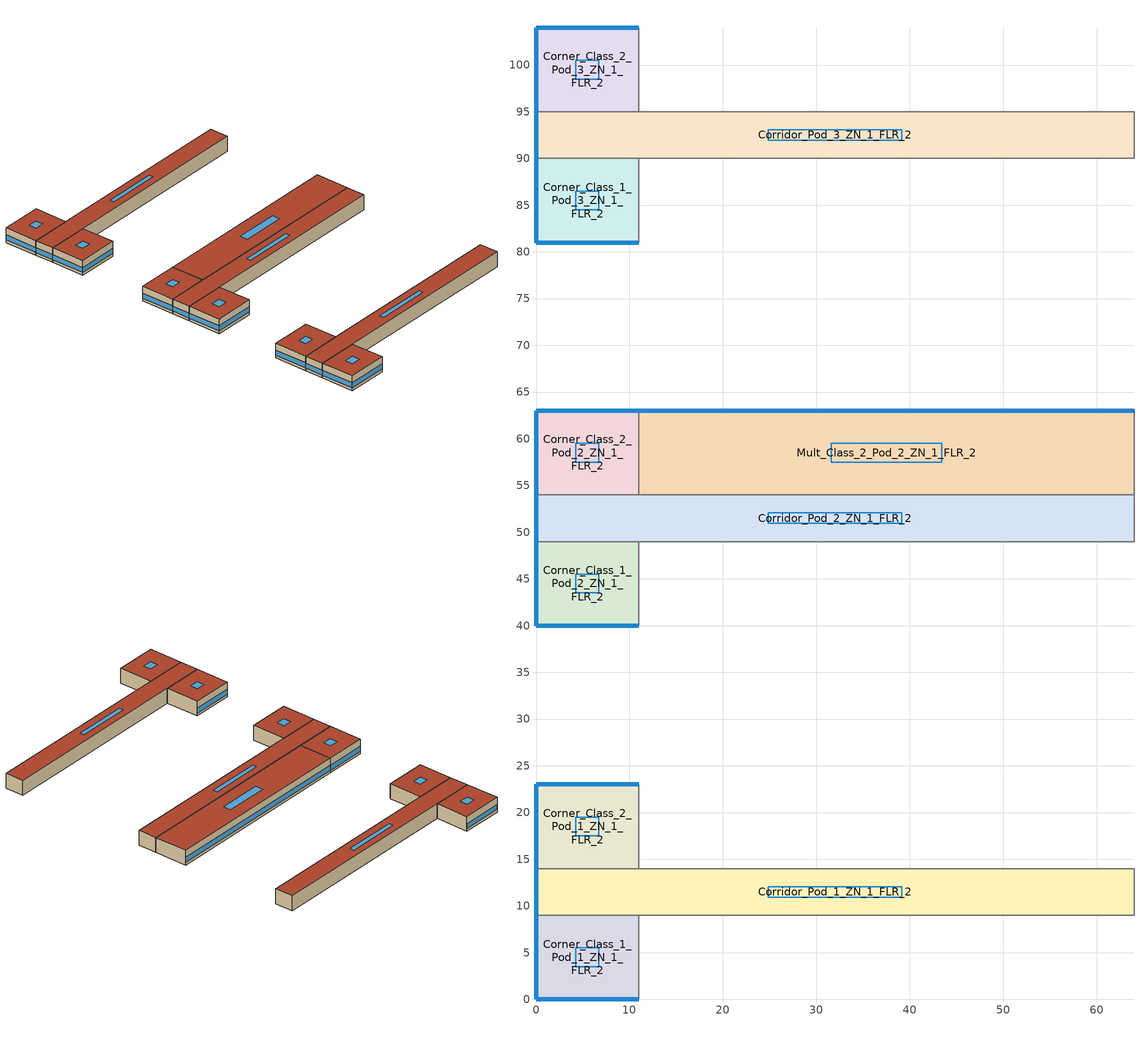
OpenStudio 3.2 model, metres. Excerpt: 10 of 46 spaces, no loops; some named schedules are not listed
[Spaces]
Corner_Class_2_Pod_3_ZN_1_FLR_2
 floor to Corner_Class_2_Pod_3_ZN_1_FLR_1: 11,104 11,95 0,95 0,104 z4
 wall outside: 11,104 0,104 0,95 z4:8
 wall to Corridor_Pod_3_ZN_1_FLR_2: 0,95 11,95 z4:8
 wall to Mult_Class_2_Pod_3_ZN_1_FLR_2: 11,95 11,104 z4:8
 window (BTAP-Ext-FixedWindow:U=0.220 SHGC=0.600): 10.97,104 0.03,104 / 0,103.97 0,95.03 z4.76:6.1
 roof outside: 11,95 11,104 0,104 0,95 z8
 skylight (BTAP-Ext-Skylights:U=0.220 SHGC=0.600): 6.73,98.49 6.73,100.51 4.27,100.51 4.27,98.49 z8
Corridor_Pod_1_ZN_1_FLR_2
 floor to Corridor_Pod_1_ZN_1_FLR_1: 64,14 64,9 0,9 0,14 z4
 wall outside: 0,14 0,9 z4:8
 wall to Corner_Class_1_Pod_1_ZN_1_FLR_2: 0,9 11,9 z4:8
 wall to Mult_Class_1_Pod_1_ZN_1_FLR_2: 11,9 64,9 z4:8
 wall to Corner_Class_2_Pod_1_ZN_1_FLR_2: 11,14 0,14 z4:8
 wall to Lobby_ZN_1_FLR_2: 64,9 64,14 z4:8
 wall to Mult_Class_2_Pod_1_ZN_1_FLR_2: 64,14 11,14 z4:8
 window (BTAP-Ext-FixedWindow:U=0.220 SHGC=0.600): 0,13.97 0,9.03 z4.76:6.11
 roof outside: 64,9 64,14 0,14 0,9 z8
 skylight (BTAP-Ext-Skylights:U=0.220 SHGC=0.600): 39.16,10.94 39.16,12.06 24.84,12.06 24.84,10.94 z8
Corner_Class_1_Pod_3_ZN_1_FLR_2
 floor to Corner_Class_1_Pod_3_ZN_1_FLR_1: 11,90 11,81 0,81 0,90 z4
 wall outside: 0,90 0,81 11,81 z4:8
 wall to Mult_Class_1_Pod_3_ZN_1_FLR_2: 11,81 11,90 z4:8
 wall to Corridor_Pod_3_ZN_1_FLR_2: 11,90 0,90 z4:8
 window (BTAP-Ext-FixedWindow:U=0.220 SHGC=0.600): 0.03,81 10.97,81 / 0,89.97 0,81.03 z4.76:6.1
 roof outside: 11,81 11,90 0,90 0,81 z8
 skylight (BTAP-Ext-Skylights:U=0.220 SHGC=0.600): 6.73,84.49 6.73,86.51 4.27,86.51 4.27,84.49 z8
Corner_Class_2_Pod_1_ZN_1_FLR_2
 floor to Corner_Class_2_Pod_1_ZN_1_FLR_1: 11,23 11,14 0,14 0,23 z4
 wall outside: 11,23 0,23 0,14 z4:8
 wall to Mult_Class_2_Pod_1_ZN_1_FLR_2: 11,14 11,23 z4:8
 window (BTAP-Ext-FixedWindow:U=0.220 SHGC=0.600): 10.97,23 0.03,23 / 0,22.97 0,14.03 z4.76:6.1
 roof outside: 11,14 11,23 0,23 0,14 z8
 skylight (BTAP-Ext-Skylights:U=0.220 SHGC=0.600): 6.73,17.49 6.73,19.51 4.27,19.51 4.27,17.49 z8
Mult_Class_2_Pod_2_ZN_1_FLR_2
 floor to Mult_Class_2_Pod_2_ZN_1_FLR_1: 64,63 64,54 11,54 11,63 z4
 wall outside: 64,63 11,63 z4:8
 wall to Corridor_Pod_2_ZN_1_FLR_2: 11,54 64,54 z4:8
 wall to Main_Corridor_ZN_1_FLR_2: 64,54 64,63 z4:8
 wall to Corner_Class_2_Pod_2_ZN_1_FLR_2: 11,63 11,54 z4:8
 window (BTAP-Ext-FixedWindow:U=0.220 SHGC=0.600): 63.97,63 11.03,63 z4.76:6.1
 roof outside: 64,54 64,63 11,63 11,54 z8
 skylight (BTAP-Ext-Skylights:U=0.220 SHGC=0.600): 43.43,57.49 43.43,59.51 31.57,59.51 31.57,57.49 z8
Corner_Class_1_Pod_1_ZN_1_FLR_2
 floor to Corner_Class_1_Pod_1_ZN_1_FLR_1: 11,9 11,0 0,0 0,9 z4
 wall outside: 0,9 0,0 11,0 z4:8
 wall to Mult_Class_1_Pod_1_ZN_1_FLR_2: 11,0 11,9 z4:8
 window (BTAP-Ext-FixedWindow:U=0.220 SHGC=0.600): 0.03,0 10.97,0 / 0,8.97 0,0.03 z4.76:6.1
 roof outside: 11,0 11,9 0,9 0,0 z8
 skylight (BTAP-Ext-Skylights:U=0.220 SHGC=0.600): 6.73,3.49 6.73,5.51 4.27,5.51 4.27,3.49 z8
Corridor_Pod_3_ZN_1_FLR_2
 floor to Corridor_Pod_3_ZN_1_FLR_1: 64,95 64,90 0,90 0,95 z4
 wall outside: 0,95 0,90 z4:8
 wall to Mult_Class_2_Pod_3_ZN_1_FLR_2: 64,95 11,95 z4:8
 wall to Bathrooms_ZN_1_FLR_2: 64,90 64,95 z4:8
 wall to Mult_Class_1_Pod_3_ZN_1_FLR_2: 11,90 64,90 z4:8
 window (BTAP-Ext-FixedWindow:U=0.220 SHGC=0.600): 0,94.97 0,90.03 z4.76:6.11
 roof outside: 64,90 64,95 0,95 0,90 z8
 skylight (BTAP-Ext-Skylights:U=0.220 SHGC=0.600): 39.16,91.94 39.16,93.06 24.84,93.06 24.84,91.94 z8
Corner_Class_1_Pod_2_ZN_1_FLR_2
 floor to Corner_Class_1_Pod_2_ZN_1_FLR_1: 11,49 11,40 0,40 0,49 z4
 wall outside: 0,49 0,40 11,40 z4:8
 wall to Corridor_Pod_2_ZN_1_FLR_2: 11,49 0,49 z4:8
 wall to Mult_Class_1_Pod_2_ZN_1_FLR_2: 11,40 11,49 z4:8
 window (BTAP-Ext-FixedWindow:U=0.220 SHGC=0.600): 0.03,40 10.97,40 / 0,48.97 0,40.03 z4.76:6.1
 roof outside: 11,40 11,49 0,49 0,40 z8
 skylight (BTAP-Ext-Skylights:U=0.220 SHGC=0.600): 6.73,43.49 6.73,45.51 4.27,45.51 4.27,43.49 z8
Corridor_Pod_2_ZN_1_FLR_2
 floor to Corridor_Pod_2_ZN_1_FLR_1: 64,54 64,49 0,49 0,54 z4
 wall outside: 0,54 0,49 z4:8
 wall to Mult_Class_1_Pod_2_ZN_1_FLR_2: 11,49 64,49 z4:8
 wall to Main_Corridor_ZN_1_FLR_2: 64,49 64,54 z4:8
 wall to Corner_Class_2_Pod_2_ZN_1_FLR_2: 11,54 0,54 z4:8
 window (BTAP-Ext-FixedWindow:U=0.220 SHGC=0.600): 0,53.97 0,49.03 z4.76:6.11
 roof outside: 64,49 64,54 0,54 0,49 z8
 skylight (BTAP-Ext-Skylights:U=0.220 SHGC=0.600): 39.16,50.94 39.16,52.06 24.84,52.06 24.84,50.94 z8
Corner_Class_2_Pod_2_ZN_1_FLR_2
 floor to Corner_Class_2_Pod_2_ZN_1_FLR_1: 11,63 11,54 0,54 0,63 z4
 wall outside: 11,63 0,63 0,54 z4:8
 window (BTAP-Ext-FixedWindow:U=0.220 SHGC=0.600): 10.97,63 0.03,63 / 0,62.97 0,54.03 z4.76:6.1
 roof outside: 11,54 11,63 0,63 0,54 z8
 skylight (BTAP-Ext-Skylights:U=0.220 SHGC=0.600): 6.73,57.49 6.73,59.51 4.27,59.51 4.27,57.49 z8
[Site]
Calgary Intl AP_AB_CAN: Latitude {deg}=51.114; Longitude {deg}=-114.02; Time Zone {hr}=-7; Elevation {m}=1084.1; Terrain=City
[Building]
SecondarySchool: North Axis {deg}=0; Default Construction Set=BTAP-Mass at hdd = 5000.0; Standards Number of Stories=2; Standards Number of Above Ground Stories=2; Standards Template=NECB2015; Standards Building Type=SecondarySchool
[ClimateZones]
Climate Zone Institution Name 1=ASHRAE; Climate Zone Document Name 1=ANSI/ASHRAE Standard 169; Climate Zone Document Year 1=2006; Climate Zone Institution Name 2=CEC; Climate Zone Document Name 2=California Climate Zone Descriptions; Climate Zone Document Year 2=1995
[Site:WaterMainsTemperature]
Calculation Method=Correlation; Annual Average Outdoor Air Temperature {C}=5; Maximum Difference In Monthly Average Outdoor Air Temperatures {deltaC}=23.3
[Site:GroundTemperature:BuildingSurface]
19.527, 19.502, 19.536, 19.598, 20.002, 21.64, 22.225, 22.375, 21.449, 20.121, 19.802, 19.633
[SizingPeriod:DesignDay] Barometric Pressure {Pa}=88961; Sky Clearness=0; Rain Indicator=0; Snow Indicator=0; Day of Month=21; Daylight Saving Time Indicator=0; Humidity Indicating Type=Wetbulb; Dry-Bulb Temperature Range Modifier Type=DefaultMultipliers
Name | Maximum Dry-Bulb Temperature {C} | Daily Dry-Bulb Temperature Range {deltaC} | Humidity Indicating Conditions at Maximum Dry-Bulb | Wind Speed {m/s} | Wind Direction {deg} | Month | Day Type | Solar Model Indicator | ASHRAE Taub | ASHRAE Taud
Calgary Intl AP Ann Clg .4% Condns DB=>MWB | 28.5 | 12.1 | 16.1 | 4.5 | 160 | 7 | SummerDesignDay | ASHRAETau | 0.339 | 2.421
Calgary Intl AP Ann Htg 99.6% Condns DB | -28.5 | 0 | -28.5 | 2.9 | 200 | 1 | WinterDesignDay | ASHRAEClearSky
[Material:NoMass] Roughness=Smooth; Thermal Absorptance=0.9; Solar Absorptance=0.7
Name | Thermal Resistance {m2-K/W} | Visible Absorptance
Typical Carpet Pad; Typical Carpet Pad 1 | 0.21648 | 0.8
Typical Insulation 1 | 5.91238 | 0.7
Typical Insulation 2 | 4.49096 | 0.7
Typical Insulation 3 | 6.17282 | 0.7
Typical Carpet Pad 2 | 1.25503 | 0.8
Typical Carpet Pad 3; Typical Carpet Pad 4 | 3.45515 | 0.8
Typical Insulation 4 | 0.454528 | 0.7
Typical Insulation 5 | 0.454545 | 0.7
[Material]
Name | Roughness | Thickness {m} | Conductivity {W/m-K} | Density {kg/m3} | Specific Heat {J/kg-K} | Thermal Absorptance | Solar Absorptance | Visible Absorptance
G05 25mm wood | MediumSmooth | 0.0254 | 0.15 | 608 | 1630 | 0.9 | 0.5 | 0.5
100mm Normalweight concrete floor 1 | MediumSmooth | 0.1016 | 2.31 | 2322 | 832
G01 13mm gypsum board 1 | Smooth | 0.0127 | 0.16 | 800 | 1090 | 0.9 | 0.7 | 0.5
4 in. Normalweight Concrete Floor 1 | MediumRough | 0.1016 | 2.31 | 2322 | 832 | 0.9 | 0.7 | 0.7
1IN Stucco 1 | Smooth | 0.0253 | 0.6918 | 1858 | 837 | 0.9 | 0.7 | 0.92
8IN CONCRETE HW RefBldg 1 | Rough | 0.2032 | 1.311 | 2240 | 836.8 | 0.9 | 0.7 | 0.7
1/2IN Gypsum 1 | Smooth | 0.0127 | 0.16 | 784.9 | 830 | 0.9 | 0.4 | 0.4
Metal Roof Surface 1; F08 Metal surface 1 | Smooth | 0.0008 | 45.28 | 7824 | 500 | 0.9 | 0.7 | 0.7
6 in. Normalweight Concrete Floor 1; 6 in. Normalweight Concrete Floor 2; 6 in. Normalweight Concrete Floor 3 | MediumRough | 0.1524 | 2.31 | 2322 | 832 | 0.9 | 0.7 | 0.7
[Construction]
BTAP-Int-Partition; BTAP-Int-Door: G05 25mm wood
BTAP-Int-Floor: 100mm Normalweight concrete floor 1, Typical Carpet Pad
BTAP-Int-Wall: G01 13mm gypsum board 1, G01 13mm gypsum board 1
BTAP-Int-Ceiling: Typical Carpet Pad, 100mm Normalweight concrete floor 1
BTAP-Int-Window: SimpleGlazing
BTAP-Ext-Floor-Mass:U-0.162: Typical Insulation 1, 4 in. Normalweight Concrete Floor 1, Typical Carpet Pad 1
BTAP-Ext-Wall-Mass:U-0.21: 1IN Stucco 1, 8IN CONCRETE HW RefBldg 1, Typical Insulation 2, 1/2IN Gypsum 1
BTAP-Ext-Roof-Metal:U-0.162: Metal Roof Surface 1, Typical Insulation 3
BTAP-Grnd-Floor-Mass:U-0.757: 6 in. Normalweight Concrete Floor 1, Typical Carpet Pad 2
BTAP-Grnd-Wall-Mass:U-0.284: 6 in. Normalweight Concrete Floor 2, Typical Carpet Pad 3
BTAP-Grnd-Roof-Mass:U-0.284: 6 in. Normalweight Concrete Floor 3, Typical Carpet Pad 4
BTAP-Ext-FixedWindow:U=0.220 SHGC=0.600; BTAP-Ext-GlassDoors:U=0.220 SHGC=0.600; BTAP-Ext-Skylights:U=0.220 SHGC=0.600; BTAP-Ext-DaylightDomes:U=0.220 SHGC=0.600; BTAP-Ext-DaylightDiffuser:U=0.220 SHGC=0.600: SimpleGlazing:U=0.220 SHGC=0.600
BTAP-Ext-Door:U-2.2: F08 Metal surface 1, Typical Insulation 4
BTAP-Ext-OverHeadDoor:U-2.2: Typical Insulation 5
[DefaultConstructionSet]
BTAP-Mass at hdd = 5000.0: Default Exterior Surface Constructions=BTAP-Mass at hdd = 5000.0; Default Interior Surface Constructions=Default Surface Constructions 2; Default Ground Contact Surface Constructions=BTAP-Mass at hdd = 5000.0 1; Default Exterior SubSurface Constructions=BTAP-Mass at hdd = 5000.0; Default Interior SubSurface Constructions=Default Sub Surface Constructions 2; Interior Partition Construction=BTAP-Int-Partition
[DefaultSurfaceConstructions]
Name | Floor Construction | Wall Construction | Roof Ceiling Construction
Default Surface Constructions 2 | BTAP-Int-Floor | BTAP-Int-Wall | BTAP-Int-Ceiling
BTAP-Mass at hdd = 5000.0 | BTAP-Ext-Floor-Mass:U-0.162 | BTAP-Ext-Wall-Mass:U-0.21 | BTAP-Ext-Roof-Metal:U-0.162
BTAP-Mass at hdd = 5000.0 1 | BTAP-Grnd-Floor-Mass:U-0.757 | BTAP-Grnd-Wall-Mass:U-0.284 | BTAP-Grnd-Roof-Mass:U-0.284
[DefaultSubSurfaceConstructions]
Name | Fixed Window Construction | Operable Window Construction | Door Construction | Glass Door Construction | Overhead Door Construction | Skylight Construction | Tubular Daylight Dome Construction | Tubular Daylight Diffuser Construction
Default Sub Surface Constructions 2 | BTAP-Int-Window | BTAP-Int-Window | BTAP-Int-Door
BTAP-Mass at hdd = 5000.0 | BTAP-Ext-FixedWindow:U=0.220 SHGC=0.600 | BTAP-Ext-FixedWindow:U=0.220 SHGC=0.600 | BTAP-Ext-Door:U-2.2 | BTAP-Ext-GlassDoors:U=0.220 SHGC=0.600 | BTAP-Ext-OverHeadDoor:U-2.2 | BTAP-Ext-Skylights:U=0.220 SHGC=0.600 | BTAP-Ext-DaylightDomes:U=0.220 SHGC=0.600 | BTAP-Ext-DaylightDiffuser:U=0.220 SHGC=0.600
[WindowMaterial:SimpleGlazingSystem] U-Factor {W/m2-K}=2.2; Solar Heat Gain Coefficient=0.6; Visible Transmittance=0.21
SimpleGlazing; SimpleGlazing:U=0.220 SHGC=0.600
[Space] Building Story=Building Story 2; Part of Total Floor Area=Yes
Name | Space Type | Thermal Zone
Corner_Class_2_Pod_3_ZN_1_FLR_2; Corner_Class_2_Pod_1_ZN_1_FLR_2; Corner_Class_2_Pod_2_ZN_1_FLR_2 | Space Function Classroom/Lecture hall/Training room other | ALL_ST=Classroom/Lecture hall/Training room other_FL=Building Story 2_SCH=D 2
Corridor_Pod_1_ZN_1_FLR_2; Corridor_Pod_2_ZN_1_FLR_2; Corridor_Pod_3_ZN_1_FLR_2 | Space Function Corridor/Transition area other-sch-D | WILD_ST=Corridor/Transition area other-sch-D_FL=Building Story 2_SCH=D 1
Corner_Class_1_Pod_3_ZN_1_FLR_2; Corner_Class_1_Pod_1_ZN_1_FLR_2; Corner_Class_1_Pod_2_ZN_1_FLR_2 | Space Function Classroom/Lecture hall/Training room other | ALL_ST=Classroom/Lecture hall/Training room other_FL=Building Story 2_SCH=D
Mult_Class_2_Pod_2_ZN_1_FLR_2 | Space Function Classroom/Lecture hall/Training room other | ALL_ST=Classroom/Lecture hall/Training room other_FL=Building Story 2_SCH=D 3
[BuildingStory]
Building Story 2: Nominal Z Coordinate {m}=4
[SpaceType] Standards Building Type=Space Function
Name | Default Schedule Set | Design Specification Outdoor Air Object | Standards Space Type
Space Function Classroom/Lecture hall/Training room other | Space Function Classroom/Lecture hall/Training room other Schedule Set | Space Function Classroom/Lecture hall/Training room other Ventilation | Classroom/Lecture hall/Training room other
Space Function Corridor/Transition area other-sch-D | Space Function Corridor/Transition area other-sch-D Schedule Set | Space Function Corridor/Transition area other-sch-D Ventilation | Corridor/Transition area other-sch-D
[People:Definition] Number of People Calculation Method=People/Area; Fraction Radiant=0.3
Name | People per Space Floor Area {person/m2}
Space Function Classroom/Lecture hall/Training room other People Definition | 0.133382
Space Function Corridor/Transition area other-sch-D People Definition | 0.0100036
[People] Work Efficiency Schedule=Work Efficiency Schedule; Clothing Insulation Schedule=Clothing Schedule; Air Velocity Schedule=Air Velocity Schedule; Multiplier=1
Name | People Definition | Space or SpaceType
Space Function Classroom/Lecture hall/Training room other People | Space Function Classroom/Lecture hall/Training room other People Definition | Space Function Classroom/Lecture hall/Training room other
Space Function Corridor/Transition area other-sch-D People | Space Function Corridor/Transition area other-sch-D People Definition | Space Function Corridor/Transition area other-sch-D
[Lights:Definition] Design Level Calculation Method=Watts/Area; Fraction Radiant=0.5; Fraction Visible=0.2
Name | Watts per Space Floor Area {W/m2}
Space Function Classroom/Lecture hall/Training room other Lights Definition | 13.4049
Space Function Corridor/Transition area other-sch-D Lights Definition | 7.10258
[Lights] Fraction Replaceable=1
Name | Lights Definition | Space or SpaceType
Space Function Classroom/Lecture hall/Training room other Lights | Space Function Classroom/Lecture hall/Training room other Lights Definition | Space Function Classroom/Lecture hall/Training room other
Space Function Corridor/Transition area other-sch-D Lights | Space Function Corridor/Transition area other-sch-D Lights Definition | Space Function Corridor/Transition area other-sch-D
[ElectricEquipment:Definition]
Space Function Classroom/Lecture hall/Training room other Elec Equip Definition: Design Level Calculation Method=Watts/Area; Watts per Space Floor Area {W/m2}=5.00182; Fraction Radiant=0.5
[ElectricEquipment]
Space Function Classroom/Lecture hall/Training room other Elec Equip: Electric Equipment Definition=Space Function Classroom/Lecture hall/Training room other Elec Equip Definition; Space or SpaceType=Space Function Classroom/Lecture hall/Training room other
[DesignSpecification:OutdoorAir] Outdoor Air Method=Sum
Name | Outdoor Air Flow per Person {m3/s-person} | Outdoor Air Flow per Floor Area {m3/s-m2}
Space Function Classroom/Lecture hall/Training room other Ventilation | 0.0285646
Space Function Corridor/Transition area other-sch-D Ventilation |  | 0.000254
[DefaultScheduleSet] Number of People Schedule=NECB-D-Occupancy; People Activity Level Schedule=NECB-Activity; Electric Equipment Schedule=NECB-D-Electric-Equipment; Infiltration Schedule=Always On
Name | Lighting Schedule
Space Function Classroom/Lecture hall/Training room other Schedule Set | NECB-D-Occupancy-NECB-D-Lighting-0.5-0.0-0.67-Light Ruleset
Space Function Corridor/Transition area other-sch-D Schedule Set | NECB-D-Lighting
[ThermostatSetpoint:DualSetpoint] Heating Setpoint Temperature Schedule=NECB-D-Thermostat Setpoint-Heating; Cooling Setpoint Temperature Schedule=NECB-D-Thermostat Setpoint-Cooling
Space Function Classroom/Lecture hall/Training room other Thermostat 50; Space Function Classroom/Lecture hall/Training room other Thermostat 55; Space Function Classroom/Lecture hall/Training room other Thermostat 56; Space Function Corridor/Transition area other-sch-D Thermostat 19
[SpaceInfiltration:DesignFlowRate] Schedule=Always On Discrete; Design Flow Rate Calculation Method=Flow/ExteriorArea; Flow per Exterior Surface Area {m3/s-m2}=0.00025; Constant Term Coefficient=0; Temperature Term Coefficient=0; Velocity Term Coefficient=0.224; Velocity Squared Term Coefficient=0
Name | Space or SpaceType
Corner_Class_1_Pod_1_ZN_1_FLR_2 Infiltration | Corner_Class_1_Pod_1_ZN_1_FLR_2
Corner_Class_1_Pod_2_ZN_1_FLR_2 Infiltration | Corner_Class_1_Pod_2_ZN_1_FLR_2
Corner_Class_1_Pod_3_ZN_1_FLR_2 Infiltration | Corner_Class_1_Pod_3_ZN_1_FLR_2
Corner_Class_2_Pod_1_ZN_1_FLR_2 Infiltration | Corner_Class_2_Pod_1_ZN_1_FLR_2
Corner_Class_2_Pod_2_ZN_1_FLR_2 Infiltration | Corner_Class_2_Pod_2_ZN_1_FLR_2
Corner_Class_2_Pod_3_ZN_1_FLR_2 Infiltration | Corner_Class_2_Pod_3_ZN_1_FLR_2
Corridor_Pod_1_ZN_1_FLR_2 Infiltration | Corridor_Pod_1_ZN_1_FLR_2
Corridor_Pod_2_ZN_1_FLR_2 Infiltration | Corridor_Pod_2_ZN_1_FLR_2
Corridor_Pod_3_ZN_1_FLR_2 Infiltration | Corridor_Pod_3_ZN_1_FLR_2
Mult_Class_2_Pod_2_ZN_1_FLR_2 Infiltration | Mult_Class_2_Pod_2_ZN_1_FLR_2
[ThermalZone] Use Ideal Air Loads=No
Name | Thermostat
ALL_ST=Classroom/Lecture hall/Training room other_FL=Building Story 2_SCH=D | Space Function Classroom/Lecture hall/Training room other Thermostat 50
ALL_ST=Classroom/Lecture hall/Training room other_FL=Building Story 2_SCH=D 2 | Space Function Classroom/Lecture hall/Training room other Thermostat 55
ALL_ST=Classroom/Lecture hall/Training room other_FL=Building Story 2_SCH=D 3 | Space Function Classroom/Lecture hall/Training room other Thermostat 56
WILD_ST=Corridor/Transition area other-sch-D_FL=Building Story 2_SCH=D 1 | Space Function Corridor/Transition area other-sch-D Thermostat 19
[Foundation:Kiva] Wall Height Above Grade {m}=0; Wall Depth Below Slab {m}=0
Bldg Kiva Foundation; Corner_Class_2_Pod_2_ZN_1_FLR_1_Floor Kiva Foundation; Corner_Class_2_Pod_3_ZN_1_FLR_1_Floor Kiva Foundation; Corner_Class_1_Pod_2_ZN_1_FLR_1_Floor Kiva Foundation; Corner_Class_1_Pod_3_ZN_1_FLR_1_Floor Kiva Foundation; Mult_Class_1_Pod_2_ZN_1_FLR_1_Floor Kiva Foundation; Mult_Class_1_Pod_3_ZN_1_FLR_1_Floor Kiva Foundation; Mult_Class_2_Pod_2_ZN_1_FLR_1_Floor Kiva Foundation; Mult_Class_2_Pod_3_ZN_1_FLR_1_Floor Kiva Foundation; Corridor_Pod_2_ZN_1_FLR_1_Floor Kiva Foundation; Corridor_Pod_3_ZN_1_FLR_1_Floor Kiva Foundation
[Foundation:Kiva:Settings]

[EnergyManagementSystem:Program]
sys3mixedshrnonescashpshashpssfcvzhbezcnonesrfnone6OptimumStartProg0: IF DaylightSavings==0 && DayOfWeek>1 && Hour==5 && OAT_3<23.9 && OAT_3>1.7; SET sys3mixedshrnonescashpshashpssfcvzhbezcnonesrfnone6ClgSch0 = 29.4; SET sys3mixedshrnonescashpshashpssfcvzhbezcnonesrfnone6HtgSch0 = 15.6; ELSEIF DaylightSavings==0 && DayOfWeek==1 && Hour==7 && OAT_3<23.9 && OAT_3>1.7; SET sys3mixedshrnonescashpshashpssfcvzhbezcnonesrfnone6ClgSch0 = 29.4; SET sys3mixedshrnonescashpshashpssfcvzhbezcnonesrfnone6HtgSch0 = 15.6; ELSEIF DaylightSavings==1 && DayOfWeek>1 && Hour==4 && OAT_3<23.9 && OAT_3>1.7; SET sys3mixedshrnonescashpshashpssfcvzhbezcnonesrfnone6ClgSch0 = 29.4; SET sys3mixedshrnonescashpshashpssfcvzhbezcnonesrfnone6HtgSch0 = 15.6; ELSEIF DaylightSavings==1 && DayOfWeek==1 && Hour==6 && OAT_3<23.9 && OAT_3>1.7; SET sys3mixedshrnonescashpshashpssfcvzhbezcnonesrfnone6ClgSch0 = 29.4; SET sys3mixedshrnonescashpshashpssfcvzhbezcnonesrfnone6HtgSch0 = 15.6; ELSE; SET sys3mixedshrnonescashpshashpssfcvzhbezcnonesrfnone6ClgSch0 = NULL; SET sys3mixedshrnonescashpshashpssfcvzhbezcnonesrfnone6HtgSch0 = NULL; ENDIF
sys3mixedshrnonescashpshashpssfcvzhbezcnonesrfnone7OptimumStartProg0: IF DaylightSavings==0 && DayOfWeek>1 && Hour==5 && OAT_4<23.9 && OAT_4>1.7; SET sys3mixedshrnonescashpshashpssfcvzhbezcnonesrfnone7ClgSch0 = 29.4; SET sys3mixedshrnonescashpshashpssfcvzhbezcnonesrfnone7HtgSch0 = 15.6; ELSEIF DaylightSavings==0 && DayOfWeek==1 && Hour==7 && OAT_4<23.9 && OAT_4>1.7; SET sys3mixedshrnonescashpshashpssfcvzhbezcnonesrfnone7ClgSch0 = 29.4; SET sys3mixedshrnonescashpshashpssfcvzhbezcnonesrfnone7HtgSch0 = 15.6; ELSEIF DaylightSavings==1 && DayOfWeek>1 && Hour==4 && OAT_4<23.9 && OAT_4>1.7; SET sys3mixedshrnonescashpshashpssfcvzhbezcnonesrfnone7ClgSch0 = 29.4; SET sys3mixedshrnonescashpshashpssfcvzhbezcnonesrfnone7HtgSch0 = 15.6; ELSEIF DaylightSavings==1 && DayOfWeek==1 && Hour==6 && OAT_4<23.9 && OAT_4>1.7; SET sys3mixedshrnonescashpshashpssfcvzhbezcnonesrfnone7ClgSch0 = 29.4; SET sys3mixedshrnonescashpshashpssfcvzhbezcnonesrfnone7HtgSch0 = 15.6; ELSE; SET sys3mixedshrnonescashpshashpssfcvzhbezcnonesrfnone7ClgSch0 = NULL; SET sys3mixedshrnonescashpshashpssfcvzhbezcnonesrfnone7HtgSch0 = NULL; ENDIF
